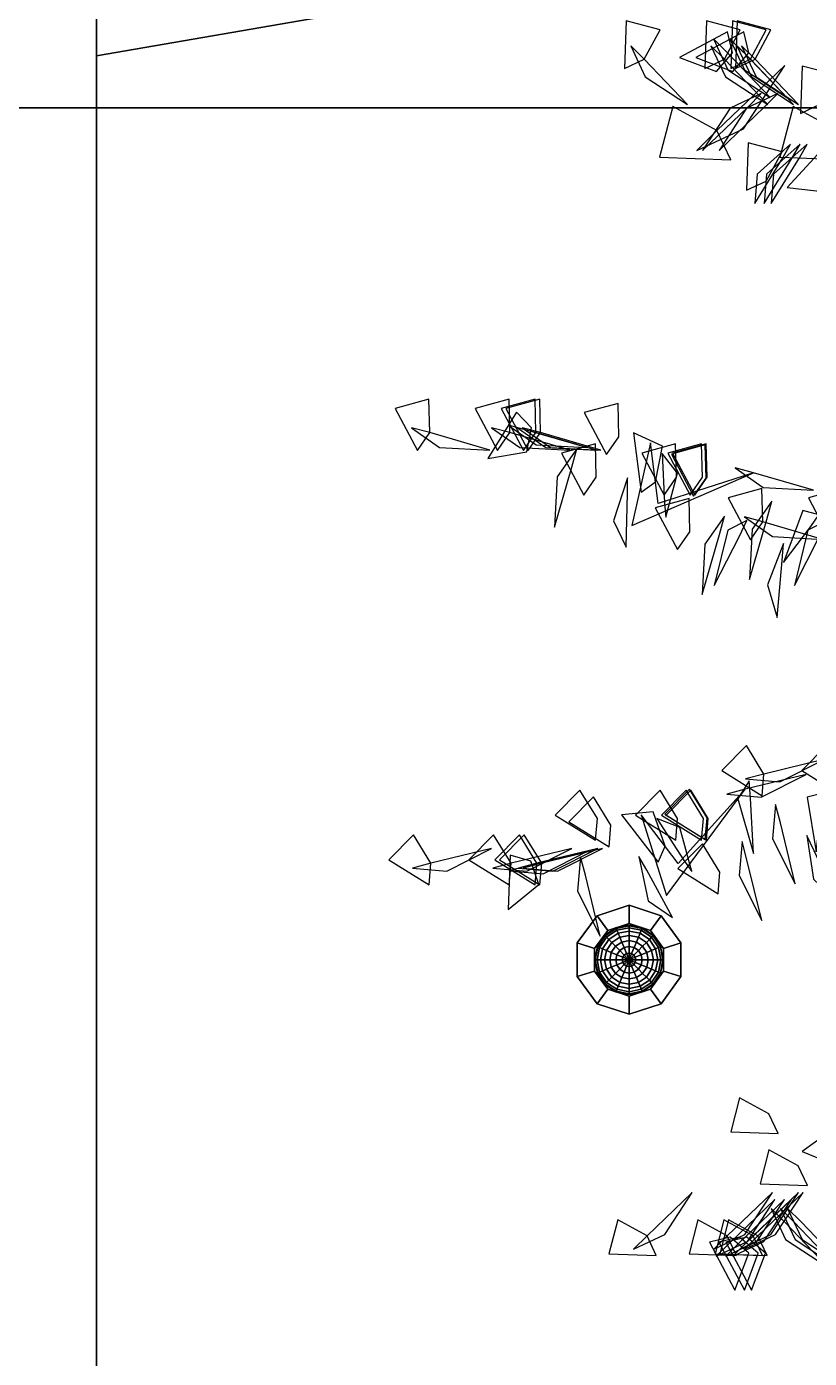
# Model space of a CAD drawing. Header units: millimetres. Extents: x 116.8 to 135.8, y -35.1 to -13.1.
# Drawn here: x 128.742 to 129.875, y -22.45 to -20.523 of the extents above; entities that cross this region are included whole.
import ezdxf

# ---------------------------------------------------------------- set-up
doc = ezdxf.new("R2010")
doc.units = ezdxf.units.MM
for name, color, linetype in [('COPERTURA', 252, 'CONTINUOUS'), ('CROMATO', 251, 'CONTINUOUS'), ('FOGLIE', 62, 'CONTINUOUS'), ('LAMPADA', 2, 'CONTINUOUS'), ('MARMO', 7, 'CONTINUOUS'), ('PARETE_INTERNA', 7, 'CONTINUOUS'), ('PRATO', 83, 'CONTINUOUS'), ('RIVESTIMENTO', 33, 'CONTINUOUS')]:
    doc.layers.add(name, color=color, linetype=linetype)

msp = doc.modelspace()

# ---------------------------------------------------------------- linework, layer by layer
at = {"layer": 'COPERTURA'}
for points in [[(127.943016, -18.1399, 8.1), (127.943016, -20.6399, 8.1), (130.343016, -20.6399, 8.1), (130.343016, -18.1399, 8.1)], [(127.943016, -20.6399, 8.1), (127.943016, -23.1399, 8.1), (130.343016, -23.1399, 8.1), (130.343016, -20.6399, 8.1)]]:
    msp.add_3dface(points, dxfattribs=at)
at = {"layer": 'CROMATO'}
for points in [[(129.613727, -21.820686, 7.8), (129.613727, -21.794399, 7.8), (129.567374, -21.80946, 7.8), (129.582825, -21.830726, 7.8)], [(129.582825, -21.830726, 7.775), (129.567374, -21.80946, 7.775), (129.613727, -21.794399, 7.775), (129.613727, -21.820686, 7.775)], [(129.567374, -21.80946, 7.8), (129.613727, -21.794399, 7.8), (129.613727, -21.794399, 7.775), (129.567374, -21.80946, 7.775)], [(129.644628, -21.830726, 7.8), (129.660079, -21.80946, 7.8), (129.613727, -21.794399, 7.8), (129.613727, -21.820686, 7.8)], [(129.613727, -21.820686, 7.775), (129.613727, -21.794399, 7.775), (129.660079, -21.80946, 7.775), (129.644628, -21.830726, 7.775)], [(129.613727, -21.820686, 7.8), (129.613727, -21.794399, 7.8), (129.613727, -21.794399, 7.775), (129.613727, -21.820686, 7.775)], [(129.613727, -21.794399, 7.8), (129.660079, -21.80946, 7.8), (129.660079, -21.80946, 7.775), (129.613727, -21.794399, 7.775)], [(129.613727, -21.794399, 7.8), (129.613727, -21.820686, 7.8), (129.613727, -21.820686, 7.775), (129.613727, -21.794399, 7.775)], [(129.582825, -21.830726, 7.8), (129.567374, -21.80946, 7.8), (129.538727, -21.84889, 7.8), (129.563727, -21.857013, 7.8)], [(129.563727, -21.857013, 7.775), (129.538727, -21.84889, 7.775), (129.567374, -21.80946, 7.775), (129.582825, -21.830726, 7.775)], [(129.538727, -21.84889, 7.8), (129.567374, -21.80946, 7.8), (129.567374, -21.80946, 7.775), (129.538727, -21.84889, 7.775)], [(129.582825, -21.830726, 7.8), (129.567374, -21.80946, 7.8), (129.567374, -21.80946, 7.775), (129.582825, -21.830726, 7.775)], [(129.567374, -21.80946, 7.8), (129.582825, -21.830726, 7.8), (129.582825, -21.830726, 7.775), (129.567374, -21.80946, 7.775)], [(129.660079, -21.80946, 7.8), (129.644628, -21.830726, 7.8), (129.644628, -21.830726, 7.775), (129.660079, -21.80946, 7.775)], [(129.663727, -21.857013, 7.8), (129.688727, -21.84889, 7.8), (129.660079, -21.80946, 7.8), (129.644628, -21.830726, 7.8)], [(129.644628, -21.830726, 7.775), (129.660079, -21.80946, 7.775), (129.688727, -21.84889, 7.775), (129.663727, -21.857013, 7.775)], [(129.644628, -21.830726, 7.8), (129.660079, -21.80946, 7.8), (129.660079, -21.80946, 7.775), (129.644628, -21.830726, 7.775)], [(129.660079, -21.80946, 7.8), (129.688727, -21.84889, 7.8), (129.688727, -21.84889, 7.775), (129.660079, -21.80946, 7.775)], [(129.582825, -21.830726, 7.775), (129.563727, -21.857013, 7.775), (129.563727, -21.857013, 7.8), (129.582825, -21.830726, 7.8)], [(129.613727, -21.820686, 7.775), (129.582825, -21.830726, 7.775), (129.582825, -21.830726, 7.8), (129.613727, -21.820686, 7.8)], [(129.644628, -21.830726, 7.775), (129.613727, -21.820686, 7.775), (129.613727, -21.820686, 7.8), (129.644628, -21.830726, 7.8)], [(129.663727, -21.857013, 7.775), (129.644628, -21.830726, 7.775), (129.644628, -21.830726, 7.8), (129.663727, -21.857013, 7.8)], [(129.563727, -21.889505, 7.8), (129.538727, -21.897628, 7.8), (129.538727, -21.84889, 7.8), (129.563727, -21.857013, 7.8)], [(129.563727, -21.857013, 7.775), (129.538727, -21.84889, 7.775), (129.538727, -21.897628, 7.775), (129.563727, -21.889505, 7.775)], [(129.563727, -21.857013, 7.8), (129.538727, -21.84889, 7.8), (129.538727, -21.84889, 7.775), (129.563727, -21.857013, 7.775)], [(129.538727, -21.84889, 7.8), (129.538727, -21.897628, 7.8), (129.538727, -21.897628, 7.775), (129.538727, -21.84889, 7.775)], [(129.563727, -21.889505, 7.775), (129.563727, -21.857013, 7.775), (129.563727, -21.857013, 7.8), (129.563727, -21.889505, 7.8)], [(129.663727, -21.889505, 7.8), (129.688727, -21.897628, 7.8), (129.688727, -21.84889, 7.8), (129.663727, -21.857013, 7.8)], [(129.663727, -21.857013, 7.775), (129.688727, -21.84889, 7.775), (129.688727, -21.897628, 7.775), (129.663727, -21.889505, 7.775)], [(129.688727, -21.84889, 7.8), (129.663727, -21.857013, 7.8), (129.663727, -21.857013, 7.775), (129.688727, -21.84889, 7.775)], [(129.663727, -21.889505, 7.775), (129.663727, -21.857013, 7.775), (129.663727, -21.857013, 7.8), (129.663727, -21.889505, 7.8)], [(129.688727, -21.84889, 7.8), (129.688727, -21.897628, 7.8), (129.688727, -21.897628, 7.775), (129.688727, -21.84889, 7.775)], [(129.582825, -21.915791, 7.8), (129.567374, -21.937058, 7.8), (129.538727, -21.897628, 7.8), (129.563727, -21.889505, 7.8)], [(129.563727, -21.889505, 7.775), (129.538727, -21.897628, 7.775), (129.567374, -21.937058, 7.775), (129.582825, -21.915791, 7.775)], [(129.563727, -21.889505, 7.8), (129.538727, -21.897628, 7.8), (129.538727, -21.897628, 7.775), (129.563727, -21.889505, 7.775)], [(129.582825, -21.915791, 7.775), (129.563727, -21.889505, 7.775), (129.563727, -21.889505, 7.8), (129.582825, -21.915791, 7.8)], [(129.663727, -21.889505, 7.8), (129.688727, -21.897628, 7.8), (129.660079, -21.937058, 7.8), (129.644628, -21.915791, 7.8)], [(129.644628, -21.915791, 7.775), (129.660079, -21.937058, 7.775), (129.688727, -21.897628, 7.775), (129.663727, -21.889505, 7.775)], [(129.663727, -21.889505, 7.775), (129.644628, -21.915791, 7.775), (129.644628, -21.915791, 7.8), (129.663727, -21.889505, 7.8)], [(129.688727, -21.897628, 7.8), (129.663727, -21.889505, 7.8), (129.663727, -21.889505, 7.775), (129.688727, -21.897628, 7.775)], [(129.538727, -21.897628, 7.8), (129.567374, -21.937058, 7.8), (129.567374, -21.937058, 7.775), (129.538727, -21.897628, 7.775)], [(129.567374, -21.937058, 7.8), (129.582825, -21.915791, 7.8), (129.582825, -21.915791, 7.775), (129.567374, -21.937058, 7.775)], [(129.613727, -21.925832, 7.8), (129.613727, -21.952118, 7.8), (129.567374, -21.937058, 7.8), (129.582825, -21.915791, 7.8)], [(129.582825, -21.915791, 7.775), (129.567374, -21.937058, 7.775), (129.613727, -21.952118, 7.775), (129.613727, -21.925832, 7.775)], [(129.582825, -21.915791, 7.8), (129.567374, -21.937058, 7.8), (129.567374, -21.937058, 7.775), (129.582825, -21.915791, 7.775)], [(129.613727, -21.925832, 7.775), (129.582825, -21.915791, 7.775), (129.582825, -21.915791, 7.8), (129.613727, -21.925832, 7.8)], [(129.644628, -21.915791, 7.8), (129.660079, -21.937058, 7.8), (129.613727, -21.952118, 7.8), (129.613727, -21.925832, 7.8)], [(129.613727, -21.925832, 7.775), (129.613727, -21.952118, 7.775), (129.660079, -21.937058, 7.775), (129.644628, -21.915791, 7.775)], [(129.644628, -21.915791, 7.775), (129.613727, -21.925832, 7.775), (129.613727, -21.925832, 7.8), (129.644628, -21.915791, 7.8)], [(129.644628, -21.915791, 7.8), (129.660079, -21.937058, 7.8), (129.660079, -21.937058, 7.775), (129.644628, -21.915791, 7.775)], [(129.660079, -21.937058, 7.8), (129.688727, -21.897628, 7.8), (129.688727, -21.897628, 7.775), (129.660079, -21.937058, 7.775)], [(129.613727, -21.925832, 7.8), (129.613727, -21.952118, 7.8), (129.613727, -21.952118, 7.775), (129.613727, -21.925832, 7.775)], [(129.567374, -21.937058, 7.8), (129.613727, -21.952118, 7.8), (129.613727, -21.952118, 7.775), (129.567374, -21.937058, 7.775)], [(129.613727, -21.952118, 7.8), (129.660079, -21.937058, 7.8), (129.660079, -21.937058, 7.775), (129.613727, -21.952118, 7.775)]]:
    msp.add_3dface(points, dxfattribs=at)
at = {"layer": 'FOGLIE'}
for points in [[(129.635673, -20.569673, 1.764385), (129.658659, -20.527291, 1.742215), (129.609637, -20.514422, 1.671473), (129.607214, -20.583059, 1.747156)], [(129.75174, -20.569673, 1.446982), (129.774726, -20.527291, 1.424812), (129.725703, -20.514422, 1.35407), (129.723281, -20.583059, 1.429753)], [(129.789291, -20.569673, 1.890663), (129.812277, -20.527291, 1.868494), (129.763254, -20.514422, 1.797751), (129.760832, -20.583059, 1.873434)], [(129.796119, -20.569673, 2.126156), (129.819105, -20.527291, 2.103986), (129.770082, -20.514422, 2.033244), (129.767659, -20.583059, 2.108927)], [(129.763367, -20.560319, 2.311338), (129.755972, -20.530102, 2.268346), (129.686495, -20.56716, 2.231293), (129.740252, -20.587365, 2.315831)], [(129.787263, -20.560319, 2.410313), (129.779868, -20.530102, 2.367322), (129.710391, -20.56716, 2.330268), (129.764148, -20.587365, 2.414806)], [(129.755313, -20.559591, 2.301299), (129.735868, -20.540145, 2.301299), (129.75684, -20.585173, 2.257841), (129.817992, -20.625063, 2.296253)], [(129.779209, -20.559591, 2.400275), (129.759764, -20.540145, 2.400275), (129.780736, -20.585173, 2.356816), (129.841888, -20.625063, 2.395228)], [(129.635673, -20.569673, 1.764385), (129.616228, -20.550227, 1.764385), (129.6372, -20.595255, 1.720926), (129.698352, -20.635145, 1.759338)], [(129.75174, -20.569673, 1.446982), (129.732295, -20.550227, 1.446982), (129.753267, -20.595255, 1.403523), (129.814419, -20.635145, 1.441935)], [(129.789291, -20.569673, 1.890663), (129.769846, -20.550227, 1.890663), (129.790818, -20.595255, 1.847204), (129.85197, -20.635145, 1.885617)], [(129.796119, -20.569673, 2.126156), (129.776673, -20.550227, 2.126156), (129.797646, -20.595255, 2.082697), (129.858797, -20.635145, 2.12111)], [(129.74077, -20.672705, 2.646577), (129.711602, -20.701873, 2.646577), (129.779143, -20.670414, 2.581389), (129.838978, -20.578687, 2.639008)], [(129.89045, -20.634868, 1.092391), (129.913436, -20.592486, 1.070222), (129.864413, -20.579617, 0.999479), (129.861991, -20.648254, 1.075162)], [(129.785528, -20.638982, 2.347628), (129.804974, -20.619537, 2.347628), (129.759946, -20.640509, 2.304169), (129.720057, -20.701661, 2.342581)], [(129.809425, -20.638982, 2.446603), (129.82887, -20.619537, 2.446603), (129.783842, -20.640509, 2.403144), (129.743953, -20.701661, 2.441557)], [(129.74077, -20.672705, 2.646577), (129.677197, -20.638226, 2.613323), (129.657893, -20.71176, 2.507209), (129.760848, -20.715394, 2.620733)], [(129.91487, -20.672705, 2.170472), (129.851297, -20.638226, 2.137218), (129.831993, -20.71176, 2.031104), (129.934949, -20.715394, 2.144629)], [(130.032859, -20.777277, 1.120901), (129.891433, -20.746919, 1.221589), (129.925435, -20.665413, 1.167292), (129.842553, -20.755499, 1.175526)], [(129.812109, -20.746109, 1.67351), (129.835095, -20.703727, 1.65134), (129.786073, -20.690858, 1.580598), (129.78365, -20.759495, 1.656281)], [(129.836322, -20.712298, 2.194093), (129.847628, -20.692488, 2.17873), (129.799021, -20.73628, 2.170031), (129.795651, -20.778754, 2.240678)], [(129.849977, -20.712298, 2.538799), (129.861283, -20.692488, 2.523437), (129.812676, -20.73628, 2.514738), (129.809306, -20.778754, 2.585384)], [(129.860218, -20.712298, 2.293068), (129.871524, -20.692488, 2.277705), (129.822917, -20.73628, 2.269007), (129.819548, -20.778754, 2.339653)], [(129.325306, -21.110241, 1.764385), (129.324021, -21.062044, 1.742215), (129.275132, -21.07541, 1.671473), (129.307352, -21.136063, 1.747156)], [(129.441373, -21.110241, 1.446982), (129.440088, -21.062044, 1.424812), (129.391199, -21.07541, 1.35407), (129.423419, -21.136063, 1.429753)], [(129.478924, -21.110241, 1.890663), (129.477639, -21.062044, 1.868494), (129.42875, -21.07541, 1.797751), (129.46097, -21.136063, 1.873434)], [(129.485751, -21.110241, 2.126156), (129.484467, -21.062044, 2.103986), (129.435577, -21.07541, 2.033244), (129.467797, -21.136063, 2.108927)], [(129.599127, -21.116122, 1.092391), (129.597843, -21.067926, 1.070222), (129.548953, -21.081292, 0.999479), (129.581174, -21.141944, 1.075162)], [(129.47249, -21.103155, 2.410313), (129.450977, -21.080683, 2.367322), (129.409338, -21.147515, 2.330268), (129.465995, -21.138134, 2.414806)], [(129.325306, -21.110241, 1.764385), (129.298743, -21.103123, 1.764385), (129.339419, -21.131632, 1.720926), (129.412323, -21.135602, 1.759338)], [(129.441373, -21.110241, 1.446982), (129.41481, -21.103123, 1.446982), (129.455486, -21.131632, 1.403523), (129.52839, -21.135602, 1.441935)], [(129.465151, -21.10655, 2.400275), (129.438588, -21.099433, 2.400275), (129.479265, -21.127942, 2.356816), (129.552169, -21.131911, 2.395228)], [(129.478924, -21.110241, 1.890663), (129.452361, -21.103123, 1.890663), (129.493037, -21.131632, 1.847204), (129.565941, -21.135602, 1.885617)], [(129.485751, -21.110241, 2.126156), (129.459188, -21.103123, 2.126156), (129.499865, -21.131632, 2.082697), (129.572768, -21.135602, 2.12111)], [(129.793662, -21.168247, 1.120901), (129.656004, -21.21267, 1.221589), (129.644698, -21.125082, 1.167292), (129.617962, -21.24454, 1.175526)], [(129.651772, -21.18156, 1.201966), (129.661988, -21.129799, 1.196262), (129.619931, -21.110555, 1.122545), (129.631451, -21.196572, 1.176518)], [(129.531014, -21.160198, 2.446603), (129.538132, -21.133635, 2.446603), (129.509623, -21.174311, 2.403144), (129.505653, -21.247215, 2.441557)], [(129.566322, -21.174821, 1.67351), (129.565037, -21.126624, 1.65134), (129.516148, -21.13999, 1.580598), (129.548368, -21.200643, 1.656281)], [(129.682389, -21.174821, 1.356107), (129.681104, -21.126624, 1.333937), (129.632215, -21.13999, 1.263195), (129.664435, -21.200643, 1.338878)], [(129.665111, -21.211935, 1.499908), (129.666922, -21.232554, 1.518014), (129.684007, -21.168804, 1.518021), (129.661482, -21.140653, 1.443816)], [(129.71994, -21.174821, 1.799789), (129.718655, -21.126624, 1.777619), (129.669766, -21.13999, 1.706876), (129.701986, -21.200643, 1.782559)], [(129.725104, -21.176205, 2.346819), (129.72382, -21.128008, 2.324649), (129.67493, -21.141374, 2.253907), (129.707151, -21.202027, 2.32959)], [(129.726767, -21.174821, 2.035281), (129.725482, -21.126624, 2.013112), (129.676593, -21.13999, 1.942369), (129.708813, -21.200643, 2.018052)], [(129.793662, -21.168247, 1.120901), (129.767099, -21.16113, 1.120901), (129.807775, -21.189639, 1.077442), (129.880679, -21.193608, 1.115855)], [(129.611661, -21.198294, 2.293068), (129.611547, -21.175486, 2.277705), (129.591348, -21.237714, 2.269007), (129.609667, -21.276182, 2.339653)], [(129.807338, -21.239401, 1.582635), (129.806053, -21.191204, 1.560466), (129.757164, -21.20457, 1.489723), (129.789384, -21.265223, 1.565406)], [(129.923405, -21.239401, 1.265232), (129.92212, -21.191204, 1.243063), (129.87323, -21.20457, 1.17232), (129.905451, -21.265223, 1.248003)], [(129.701806, -21.25377, 1.310298), (129.700522, -21.205573, 1.288129), (129.651632, -21.21894, 1.217386), (129.683853, -21.279592, 1.293069)], [(129.813347, -21.235849, 2.140123), (129.820465, -21.209286, 2.140123), (129.791956, -21.249962, 2.096664), (129.787986, -21.322866, 2.135077)], [(129.744749, -21.257731, 1.45589), (129.751867, -21.231168, 1.45589), (129.723358, -21.271844, 1.412431), (129.719388, -21.344748, 1.450844)], [(129.773362, -21.259958, 1.737256), (129.784058, -21.237358, 1.748706), (129.756612, -21.251617, 1.690402), (129.737041, -21.331629, 1.695012)], [(129.807338, -21.239401, 1.582635), (129.780775, -21.232283, 1.582635), (129.821451, -21.260792, 1.539176), (129.894355, -21.264762, 1.577589)], [(129.876753, -21.246298, 2.017029), (129.888631, -21.229347, 2.035135), (129.865394, -21.223129, 1.973675), (129.837254, -21.298091, 1.9538)], [(129.889429, -21.259958, 1.419853), (129.900124, -21.237358, 1.431303), (129.872679, -21.251617, 1.372998), (129.853107, -21.331629, 1.377609)], [(129.835557, -21.295216, 1.433941), (129.837079, -21.270735, 1.421507), (129.814269, -21.33032, 1.404617), (129.828196, -21.377979, 1.470502)], [(129.808835, -21.60441, 1.582635), (129.783625, -21.563313, 1.560466), (129.747968, -21.599333, 1.489723), (129.806198, -21.635749, 1.565406)], [(129.924902, -21.60441, 1.265232), (129.899692, -21.563313, 1.243063), (129.864035, -21.599333, 1.17232), (129.922265, -21.635749, 1.248003)], [(129.808835, -21.60441, 1.582635), (129.782272, -21.611527, 1.582635), (129.831754, -21.615879, 1.539176), (129.896875, -21.582865, 1.577589)], [(129.781996, -21.626436, 1.120901), (129.755433, -21.633554, 1.120901), (129.804914, -21.637905, 1.077442), (129.870035, -21.604891, 1.115855)], [(129.781996, -21.626436, 1.120901), (129.684992, -21.733736, 1.221589), (129.631407, -21.663536, 1.167292), (129.667982, -21.780357, 1.175526)], [(129.726602, -21.667606, 2.346819), (129.701391, -21.626509, 2.324649), (129.665735, -21.662529, 2.253907), (129.723965, -21.698945, 2.32959)], [(129.78969, -21.6392, 1.737256), (129.787653, -21.614281, 1.748706), (129.771014, -21.640353, 1.690402), (129.794071, -21.719431, 1.695012)], [(129.567819, -21.66899, 1.67351), (129.542609, -21.627893, 1.65134), (129.506952, -21.663913, 1.580598), (129.565182, -21.700329, 1.656281)], [(129.587461, -21.678562, 1.092391), (129.562251, -21.637464, 1.070222), (129.526594, -21.673485, 0.999479), (129.584824, -21.709901, 1.075162)], [(129.683886, -21.66899, 1.356107), (129.658676, -21.627893, 1.333937), (129.623019, -21.663913, 1.263195), (129.681249, -21.700329, 1.338878)], [(129.721437, -21.66899, 1.799789), (129.696227, -21.627893, 1.777619), (129.66057, -21.663913, 1.706876), (129.7188, -21.700329, 1.782559)], [(129.728265, -21.66899, 2.035281), (129.703054, -21.627893, 2.013112), (129.667397, -21.663913, 1.942369), (129.725627, -21.700329, 2.018052)], [(129.89298, -21.652485, 2.017029), (129.894792, -21.631866, 2.035135), (129.871559, -21.638099, 1.973675), (129.88467, -21.717088, 1.9538)], [(129.665772, -21.70891, 1.201966), (129.648739, -21.658976, 1.196262), (129.602695, -21.663338, 1.122545), (129.655679, -21.732072, 1.176518)], [(129.832845, -21.675138, 2.140123), (129.825727, -21.648575, 2.140123), (129.821376, -21.698056, 2.096664), (129.85439, -21.763178, 2.135077)], [(129.692511, -21.728547, 1.499908), (129.70439, -21.745497, 1.518014), (129.68731, -21.681746, 1.518021), (129.653728, -21.668629, 1.443816)], [(129.326803, -21.73357, 1.764385), (129.301593, -21.692473, 1.742215), (129.265936, -21.728493, 1.671473), (129.324166, -21.764909, 1.747156)], [(129.44287, -21.73357, 1.446982), (129.41766, -21.692473, 1.424812), (129.382003, -21.728493, 1.35407), (129.440233, -21.764909, 1.429753)], [(129.480421, -21.73357, 1.890663), (129.455211, -21.692473, 1.868494), (129.419554, -21.728493, 1.797751), (129.477784, -21.764909, 1.873434)], [(129.487249, -21.73357, 2.126156), (129.462038, -21.692473, 2.103986), (129.426381, -21.728493, 2.033244), (129.484612, -21.764909, 2.108927)], [(129.784378, -21.728387, 1.45589), (129.777261, -21.701824, 1.45589), (129.772909, -21.751306, 1.412431), (129.805923, -21.816427, 1.450844)], [(129.881763, -21.715446, 1.433941), (129.87084, -21.693484, 1.421507), (129.880879, -21.756492, 1.404617), (129.916769, -21.790802, 1.470502)], [(129.326803, -21.73357, 1.764385), (129.300241, -21.740688, 1.764385), (129.349722, -21.745039, 1.720926), (129.414843, -21.712025, 1.759338)], [(129.44287, -21.73357, 1.446982), (129.416307, -21.740688, 1.446982), (129.465789, -21.745039, 1.403523), (129.53091, -21.712025, 1.441935)], [(129.471307, -21.73065, 2.410313), (129.44144, -21.721945, 2.367322), (129.438795, -21.800643, 2.330268), (129.483172, -21.764191, 2.414806)], [(129.466649, -21.73726, 2.400275), (129.440086, -21.744378, 2.400275), (129.489567, -21.748729, 2.356816), (129.554689, -21.715715, 2.395228)], [(129.480421, -21.73357, 1.890663), (129.453858, -21.740688, 1.890663), (129.50334, -21.745039, 1.847204), (129.568461, -21.712025, 1.885617)], [(129.487249, -21.73357, 2.126156), (129.460686, -21.740688, 2.126156), (129.510167, -21.745039, 2.082697), (129.575288, -21.712025, 2.12111)], [(129.745208, -21.746429, 1.310298), (129.719997, -21.705332, 1.288129), (129.684341, -21.741352, 1.217386), (129.742571, -21.777768, 1.293069)], [(129.550512, -21.750789, 2.446603), (129.543394, -21.724226, 2.446603), (129.539043, -21.773707, 2.403144), (129.572057, -21.838829, 2.441557)], [(129.639402, -21.743458, 2.293068), (129.627899, -21.723762, 2.277705), (129.641521, -21.787753, 2.269007), (129.676619, -21.811908, 2.339653)], [(129.816201, -22.096204, 1.67351), (129.773819, -22.073218, 1.65134), (129.76095, -22.122241, 1.580598), (129.829587, -22.124664, 1.656281)], [(129.941571, -22.158609, 1.201966), (129.901853, -22.123881, 1.196262), (129.864159, -22.150681, 1.122545), (129.944412, -22.183714, 1.176518)], [(129.858578, -22.171482, 1.092391), (129.816197, -22.148496, 1.070222), (129.803327, -22.197518, 0.999479), (129.871964, -22.199941, 1.075162)], [(129.639765, -22.27264, 1.764385), (129.62032, -22.292086, 1.764385), (129.665347, -22.271113, 1.720926), (129.705237, -22.209961, 1.759338)], [(129.755832, -22.27264, 1.446982), (129.736387, -22.292086, 1.446982), (129.781414, -22.271113, 1.403523), (129.821304, -22.209961, 1.441935)], [(129.759405, -22.282722, 2.301299), (129.739959, -22.302168, 2.301299), (129.784987, -22.281195, 2.257841), (129.824877, -22.220044, 2.296253)], [(129.77306, -22.282722, 2.646006), (129.753614, -22.302168, 2.646006), (129.798642, -22.281195, 2.602547), (129.838532, -22.220044, 2.64096)], [(129.783301, -22.282722, 2.400275), (129.763856, -22.302168, 2.400275), (129.808883, -22.281195, 2.356816), (129.848773, -22.220044, 2.395228)], [(129.793383, -22.27264, 1.890663), (129.773938, -22.292086, 1.890663), (129.818965, -22.271113, 1.847204), (129.858855, -22.209962, 1.885617)], [(129.80021, -22.27264, 2.126156), (129.780765, -22.292086, 2.126156), (129.825793, -22.271113, 2.082697), (129.865682, -22.209961, 2.12111)], [(129.838796, -22.252507, 2.347628), (129.819351, -22.233061, 2.347628), (129.840323, -22.278089, 2.304169), (129.901475, -22.317979, 2.342581)], [(129.852451, -22.252507, 2.692334), (129.833006, -22.233061, 2.692334), (129.853978, -22.278089, 2.648875), (129.91513, -22.317979, 2.687288)], [(129.862693, -22.252507, 2.446603), (129.843247, -22.233061, 2.446603), (129.86422, -22.278089, 2.403144), (129.925371, -22.317979, 2.441557)], [(129.639765, -22.27264, 1.764385), (129.597383, -22.249654, 1.742215), (129.584514, -22.298677, 1.671473), (129.653151, -22.301099, 1.747156)], [(129.755832, -22.27264, 1.446982), (129.71345, -22.249654, 1.424812), (129.700581, -22.298677, 1.35407), (129.769218, -22.301099, 1.429753)], [(129.793383, -22.27264, 1.890663), (129.751001, -22.249654, 1.868494), (129.738132, -22.298677, 1.797751), (129.806769, -22.301099, 1.873434)], [(129.80021, -22.27264, 2.126156), (129.757829, -22.249654, 2.103986), (129.744959, -22.298677, 2.033244), (129.813596, -22.301099, 2.108927)], [(129.760134, -22.274668, 2.311338), (129.729916, -22.282063, 2.268346), (129.766974, -22.35154, 2.231293), (129.787179, -22.297783, 2.315831)], [(129.773788, -22.274668, 2.656044), (129.743571, -22.282063, 2.613053), (129.780629, -22.35154, 2.575999), (129.800834, -22.297783, 2.660538)], [(129.78403, -22.274668, 2.410313), (129.753812, -22.282063, 2.367322), (129.79087, -22.35154, 2.330268), (129.811075, -22.297783, 2.414806)]]:
    msp.add_3dface(points, dxfattribs=at)
at = {"layer": 'LAMPADA'}
for points in [[(129.56842, -21.854492, 7.765245), (129.579051, -21.838583, 7.765245), (129.578371, -21.837903, 7.775), (129.567533, -21.854125, 7.775)], [(129.571049, -21.855581, 7.755866), (129.581063, -21.840595, 7.755866), (129.579051, -21.838583, 7.765245), (129.56842, -21.854492, 7.765245)], [(129.579051, -21.838583, 7.765245), (129.59496, -21.827952, 7.765245), (129.594593, -21.827065, 7.775), (129.578371, -21.837903, 7.775)], [(129.581063, -21.840595, 7.755866), (129.596049, -21.830581, 7.755866), (129.59496, -21.827952, 7.765245), (129.579051, -21.838583, 7.765245)], [(129.58433, -21.843862, 7.747221), (129.597817, -21.83485, 7.747221), (129.596049, -21.830581, 7.755866), (129.581063, -21.840595, 7.755866)], [(129.588727, -21.848259, 7.739645), (129.600197, -21.840595, 7.739645), (129.597817, -21.83485, 7.747221), (129.58433, -21.843862, 7.747221)], [(129.59496, -21.827952, 7.765245), (129.613727, -21.82422, 7.765245), (129.613727, -21.823259, 7.775), (129.594593, -21.827065, 7.775)], [(129.596049, -21.830581, 7.755866), (129.613727, -21.827065, 7.755866), (129.613727, -21.82422, 7.765245), (129.59496, -21.827952, 7.765245)], [(129.597817, -21.83485, 7.747221), (129.613727, -21.831685, 7.747221), (129.613727, -21.827065, 7.755866), (129.596049, -21.830581, 7.755866)], [(129.600197, -21.840595, 7.739645), (129.613727, -21.837903, 7.739645), (129.613727, -21.831685, 7.747221), (129.597817, -21.83485, 7.747221)], [(129.603096, -21.847595, 7.733426), (129.613727, -21.84548, 7.733426), (129.613727, -21.837903, 7.739645), (129.600197, -21.840595, 7.739645)], [(129.613727, -21.82422, 7.765245), (129.632493, -21.827952, 7.765245), (129.632861, -21.827065, 7.775), (129.613727, -21.823259, 7.775)], [(129.613727, -21.827065, 7.755866), (129.631404, -21.830581, 7.755866), (129.632493, -21.827952, 7.765245), (129.613727, -21.82422, 7.765245)], [(129.613727, -21.831685, 7.747221), (129.629636, -21.83485, 7.747221), (129.631404, -21.830581, 7.755866), (129.613727, -21.827065, 7.755866)], [(129.613727, -21.837903, 7.739645), (129.627257, -21.840595, 7.739645), (129.629636, -21.83485, 7.747221), (129.613727, -21.831685, 7.747221)], [(129.613727, -21.84548, 7.733426), (129.624357, -21.847595, 7.733426), (129.627257, -21.840595, 7.739645), (129.613727, -21.837903, 7.739645)], [(129.627257, -21.840595, 7.739645), (129.638727, -21.848259, 7.739645), (129.643124, -21.843862, 7.747221), (129.629636, -21.83485, 7.747221)], [(129.629636, -21.83485, 7.747221), (129.643124, -21.843862, 7.747221), (129.646391, -21.840595, 7.755866), (129.631404, -21.830581, 7.755866)], [(129.631404, -21.830581, 7.755866), (129.646391, -21.840595, 7.755866), (129.648403, -21.838583, 7.765245), (129.632493, -21.827952, 7.765245)], [(129.632493, -21.827952, 7.765245), (129.648403, -21.838583, 7.765245), (129.649082, -21.837903, 7.775), (129.632861, -21.827065, 7.775)], [(129.646391, -21.840595, 7.755866), (129.656404, -21.855581, 7.755866), (129.659033, -21.854492, 7.765245), (129.648403, -21.838583, 7.765245)], [(129.648403, -21.838583, 7.765245), (129.659033, -21.854492, 7.765245), (129.659921, -21.854125, 7.775), (129.649082, -21.837903, 7.775)], [(129.564687, -21.873259, 7.765245), (129.56842, -21.854492, 7.765245), (129.567533, -21.854125, 7.775), (129.563727, -21.873259, 7.775)], [(129.567533, -21.873259, 7.755866), (129.571049, -21.855581, 7.755866), (129.56842, -21.854492, 7.765245), (129.564687, -21.873259, 7.765245)], [(129.572153, -21.873259, 7.747221), (129.575318, -21.857349, 7.747221), (129.571049, -21.855581, 7.755866), (129.567533, -21.873259, 7.755866)], [(129.575318, -21.857349, 7.747221), (129.58433, -21.843862, 7.747221), (129.581063, -21.840595, 7.755866), (129.571049, -21.855581, 7.755866)], [(129.578371, -21.873259, 7.739645), (129.581063, -21.859729, 7.739645), (129.575318, -21.857349, 7.747221), (129.572153, -21.873259, 7.747221)], [(129.581063, -21.859729, 7.739645), (129.588727, -21.848259, 7.739645), (129.58433, -21.843862, 7.747221), (129.575318, -21.857349, 7.747221)], [(129.588063, -21.862628, 7.733426), (129.594084, -21.853616, 7.733426), (129.588727, -21.848259, 7.739645), (129.581063, -21.859729, 7.739645)], [(129.596049, -21.865936, 7.728806), (129.600197, -21.859729, 7.728806), (129.594084, -21.853616, 7.733426), (129.588063, -21.862628, 7.733426)], [(129.594084, -21.853616, 7.733426), (129.603096, -21.847595, 7.733426), (129.600197, -21.840595, 7.739645), (129.588727, -21.848259, 7.739645)], [(129.600197, -21.859729, 7.728806), (129.606404, -21.855581, 7.728806), (129.603096, -21.847595, 7.733426), (129.594084, -21.853616, 7.733426)], [(129.606829, -21.866361, 7.725961), (129.609994, -21.864247, 7.725961), (129.606404, -21.855581, 7.728806), (129.600197, -21.859729, 7.728806)], [(129.606404, -21.855581, 7.728806), (129.613727, -21.854125, 7.728806), (129.613727, -21.84548, 7.733426), (129.603096, -21.847595, 7.733426)], [(129.609994, -21.864247, 7.725961), (129.613727, -21.863504, 7.725961), (129.613727, -21.854125, 7.728806), (129.606404, -21.855581, 7.728806)], [(129.613727, -21.854125, 7.728806), (129.621049, -21.855581, 7.728806), (129.624357, -21.847595, 7.733426), (129.613727, -21.84548, 7.733426)], [(129.613727, -21.863504, 7.725961), (129.61746, -21.864247, 7.725961), (129.621049, -21.855581, 7.728806), (129.613727, -21.854125, 7.728806)], [(129.61746, -21.864247, 7.725961), (129.620624, -21.866361, 7.725961), (129.627257, -21.859729, 7.728806), (129.621049, -21.855581, 7.728806)], [(129.621049, -21.855581, 7.728806), (129.627257, -21.859729, 7.728806), (129.633369, -21.853616, 7.733426), (129.624357, -21.847595, 7.733426)], [(129.624357, -21.847595, 7.733426), (129.633369, -21.853616, 7.733426), (129.638727, -21.848259, 7.739645), (129.627257, -21.840595, 7.739645)], [(129.627257, -21.859729, 7.728806), (129.631404, -21.865936, 7.728806), (129.639391, -21.862628, 7.733426), (129.633369, -21.853616, 7.733426)], [(129.633369, -21.853616, 7.733426), (129.639391, -21.862628, 7.733426), (129.646391, -21.859729, 7.739645), (129.638727, -21.848259, 7.739645)], [(129.638727, -21.848259, 7.739645), (129.646391, -21.859729, 7.739645), (129.652136, -21.857349, 7.747221), (129.643124, -21.843862, 7.747221)], [(129.643124, -21.843862, 7.747221), (129.652136, -21.857349, 7.747221), (129.656404, -21.855581, 7.755866), (129.646391, -21.840595, 7.755866)], [(129.646391, -21.859729, 7.739645), (129.649082, -21.873259, 7.739645), (129.6553, -21.873259, 7.747221), (129.652136, -21.857349, 7.747221)], [(129.652136, -21.857349, 7.747221), (129.6553, -21.873259, 7.747221), (129.659921, -21.873259, 7.755866), (129.656404, -21.855581, 7.755866)], [(129.656404, -21.855581, 7.755866), (129.659921, -21.873259, 7.755866), (129.662766, -21.873259, 7.765245), (129.659033, -21.854492, 7.765245)], [(129.659033, -21.854492, 7.765245), (129.662766, -21.873259, 7.765245), (129.663727, -21.873259, 7.775), (129.659921, -21.854125, 7.775)], [(129.56842, -21.892025, 7.765245), (129.564687, -21.873259, 7.765245), (129.563727, -21.873259, 7.775), (129.567533, -21.892393, 7.775)], [(129.571049, -21.890936, 7.755866), (129.567533, -21.873259, 7.755866), (129.564687, -21.873259, 7.765245), (129.56842, -21.892025, 7.765245)], [(129.575318, -21.889168, 7.747221), (129.572153, -21.873259, 7.747221), (129.567533, -21.873259, 7.755866), (129.571049, -21.890936, 7.755866)], [(129.581063, -21.886789, 7.739645), (129.578371, -21.873259, 7.739645), (129.572153, -21.873259, 7.747221), (129.575318, -21.889168, 7.747221)], [(129.585948, -21.873259, 7.733426), (129.588063, -21.862628, 7.733426), (129.581063, -21.859729, 7.739645), (129.578371, -21.873259, 7.739645)], [(129.588063, -21.883889, 7.733426), (129.585948, -21.873259, 7.733426), (129.578371, -21.873259, 7.739645), (129.581063, -21.886789, 7.739645)], [(129.594593, -21.873259, 7.728806), (129.596049, -21.865936, 7.728806), (129.588063, -21.862628, 7.733426), (129.585948, -21.873259, 7.733426)], [(129.596049, -21.880581, 7.728806), (129.594593, -21.873259, 7.728806), (129.585948, -21.873259, 7.733426), (129.588063, -21.883889, 7.733426)], [(129.603972, -21.873259, 7.725961), (129.604715, -21.869526, 7.725961), (129.596049, -21.865936, 7.728806), (129.594593, -21.873259, 7.728806)], [(129.604715, -21.876992, 7.725961), (129.603972, -21.873259, 7.725961), (129.594593, -21.873259, 7.728806), (129.596049, -21.880581, 7.728806)], [(129.604715, -21.869526, 7.725961), (129.606829, -21.866361, 7.725961), (129.600197, -21.859729, 7.728806), (129.596049, -21.865936, 7.728806)], [(129.606829, -21.880156, 7.725961), (129.604715, -21.876992, 7.725961), (129.596049, -21.880581, 7.728806), (129.600197, -21.886789, 7.728806)], [(129.613727, -21.873259, 7.725), (129.613727, -21.873259, 7.725), (129.604715, -21.869526, 7.725961), (129.603972, -21.873259, 7.725961)], [(129.613727, -21.873259, 7.725), (129.613727, -21.873259, 7.725), (129.603972, -21.873259, 7.725961), (129.604715, -21.876992, 7.725961)], [(129.613727, -21.873259, 7.725), (129.613727, -21.873259, 7.725), (129.606829, -21.866361, 7.725961), (129.604715, -21.869526, 7.725961)], [(129.613727, -21.873259, 7.725), (129.613727, -21.873259, 7.725), (129.604715, -21.876992, 7.725961), (129.606829, -21.880156, 7.725961)], [(129.613727, -21.873259, 7.725), (129.613727, -21.873259, 7.725), (129.609994, -21.864247, 7.725961), (129.606829, -21.866361, 7.725961)], [(129.613727, -21.873259, 7.725), (129.613727, -21.873259, 7.725), (129.606829, -21.880156, 7.725961), (129.609994, -21.882271, 7.725961)], [(129.613727, -21.873259, 7.725), (129.613727, -21.873259, 7.725), (129.613727, -21.863504, 7.725961), (129.609994, -21.864247, 7.725961)], [(129.613727, -21.873259, 7.725), (129.613727, -21.873259, 7.725), (129.609994, -21.882271, 7.725961), (129.613727, -21.883013, 7.725961)], [(129.613727, -21.873259, 7.725), (129.613727, -21.873259, 7.725), (129.61746, -21.864247, 7.725961), (129.613727, -21.863504, 7.725961)], [(129.613727, -21.873259, 7.725), (129.613727, -21.873259, 7.725), (129.620624, -21.866361, 7.725961), (129.61746, -21.864247, 7.725961)], [(129.613727, -21.873259, 7.725), (129.613727, -21.873259, 7.725), (129.622739, -21.869526, 7.725961), (129.620624, -21.866361, 7.725961)], [(129.613727, -21.873259, 7.725), (129.613727, -21.873259, 7.725), (129.623481, -21.873259, 7.725961), (129.622739, -21.869526, 7.725961)], [(129.613727, -21.873259, 7.725), (129.613727, -21.873259, 7.725), (129.622739, -21.876992, 7.725961), (129.623481, -21.873259, 7.725961)], [(129.613727, -21.873259, 7.725), (129.613727, -21.873259, 7.725), (129.620624, -21.880156, 7.725961), (129.622739, -21.876992, 7.725961)], [(129.613727, -21.873259, 7.725), (129.613727, -21.873259, 7.725), (129.61746, -21.882271, 7.725961), (129.620624, -21.880156, 7.725961)], [(129.613727, -21.873259, 7.725), (129.613727, -21.873259, 7.725), (129.613727, -21.883013, 7.725961), (129.61746, -21.882271, 7.725961)], [(129.620624, -21.866361, 7.725961), (129.622739, -21.869526, 7.725961), (129.631404, -21.865936, 7.728806), (129.627257, -21.859729, 7.728806)], [(129.622739, -21.876992, 7.725961), (129.620624, -21.880156, 7.725961), (129.627257, -21.886789, 7.728806), (129.631404, -21.880581, 7.728806)], [(129.622739, -21.869526, 7.725961), (129.623481, -21.873259, 7.725961), (129.632861, -21.873259, 7.728806), (129.631404, -21.865936, 7.728806)], [(129.623481, -21.873259, 7.725961), (129.622739, -21.876992, 7.725961), (129.631404, -21.880581, 7.728806), (129.632861, -21.873259, 7.728806)], [(129.631404, -21.865936, 7.728806), (129.632861, -21.873259, 7.728806), (129.641505, -21.873259, 7.733426), (129.639391, -21.862628, 7.733426)], [(129.632861, -21.873259, 7.728806), (129.631404, -21.880581, 7.728806), (129.639391, -21.883889, 7.733426), (129.641505, -21.873259, 7.733426)], [(129.639391, -21.862628, 7.733426), (129.641505, -21.873259, 7.733426), (129.649082, -21.873259, 7.739645), (129.646391, -21.859729, 7.739645)], [(129.641505, -21.873259, 7.733426), (129.639391, -21.883889, 7.733426), (129.646391, -21.886789, 7.739645), (129.649082, -21.873259, 7.739645)], [(129.649082, -21.873259, 7.739645), (129.646391, -21.886789, 7.739645), (129.652136, -21.889168, 7.747221), (129.6553, -21.873259, 7.747221)], [(129.6553, -21.873259, 7.747221), (129.652136, -21.889168, 7.747221), (129.656404, -21.890936, 7.755866), (129.659921, -21.873259, 7.755866)], [(129.659921, -21.873259, 7.755866), (129.656404, -21.890936, 7.755866), (129.659033, -21.892025, 7.765245), (129.662766, -21.873259, 7.765245)], [(129.662766, -21.873259, 7.765245), (129.659033, -21.892025, 7.765245), (129.659921, -21.892393, 7.775), (129.663727, -21.873259, 7.775)], [(129.579051, -21.907935, 7.765245), (129.56842, -21.892025, 7.765245), (129.567533, -21.892393, 7.775), (129.578371, -21.908614, 7.775)], [(129.581063, -21.905923, 7.755866), (129.571049, -21.890936, 7.755866), (129.56842, -21.892025, 7.765245), (129.579051, -21.907935, 7.765245)], [(129.58433, -21.902656, 7.747222), (129.575318, -21.889168, 7.747221), (129.571049, -21.890936, 7.755866), (129.581063, -21.905923, 7.755866)], [(129.588727, -21.898259, 7.739645), (129.581063, -21.886789, 7.739645), (129.575318, -21.889168, 7.747221), (129.58433, -21.902656, 7.747222)], [(129.594084, -21.892901, 7.733426), (129.588063, -21.883889, 7.733426), (129.581063, -21.886789, 7.739645), (129.588727, -21.898259, 7.739645)], [(129.600197, -21.886789, 7.728806), (129.596049, -21.880581, 7.728806), (129.588063, -21.883889, 7.733426), (129.594084, -21.892901, 7.733426)], [(129.603096, -21.898923, 7.733427), (129.594084, -21.892901, 7.733426), (129.588727, -21.898259, 7.739645), (129.600197, -21.905923, 7.739645)], [(129.606404, -21.890936, 7.728806), (129.600197, -21.886789, 7.728806), (129.594084, -21.892901, 7.733426), (129.603096, -21.898923, 7.733427)], [(129.609994, -21.882271, 7.725961), (129.606829, -21.880156, 7.725961), (129.600197, -21.886789, 7.728806), (129.606404, -21.890936, 7.728806)], [(129.613727, -21.892393, 7.728806), (129.606404, -21.890936, 7.728806), (129.603096, -21.898923, 7.733427), (129.613727, -21.901037, 7.733427)], [(129.613727, -21.883013, 7.725961), (129.609994, -21.882271, 7.725961), (129.606404, -21.890936, 7.728806), (129.613727, -21.892393, 7.728806)], [(129.61746, -21.882271, 7.725961), (129.613727, -21.883013, 7.725961), (129.613727, -21.892393, 7.728806), (129.621049, -21.890936, 7.728806)], [(129.621049, -21.890936, 7.728806), (129.613727, -21.892393, 7.728806), (129.613727, -21.901037, 7.733427), (129.624357, -21.898923, 7.733427)], [(129.620624, -21.880156, 7.725961), (129.61746, -21.882271, 7.725961), (129.621049, -21.890936, 7.728806), (129.627257, -21.886789, 7.728806)], [(129.627257, -21.886789, 7.728806), (129.621049, -21.890936, 7.728806), (129.624357, -21.898923, 7.733427), (129.633369, -21.892901, 7.733426)], [(129.633369, -21.892901, 7.733426), (129.624357, -21.898923, 7.733427), (129.627257, -21.905923, 7.739645), (129.638727, -21.898259, 7.739645)], [(129.631404, -21.880581, 7.728806), (129.627257, -21.886789, 7.728806), (129.633369, -21.892901, 7.733426), (129.639391, -21.883889, 7.733426)], [(129.639391, -21.883889, 7.733426), (129.633369, -21.892901, 7.733426), (129.638727, -21.898259, 7.739645), (129.646391, -21.886789, 7.739645)], [(129.646391, -21.886789, 7.739645), (129.638727, -21.898259, 7.739645), (129.643124, -21.902656, 7.747222), (129.652136, -21.889168, 7.747221)], [(129.652136, -21.889168, 7.747221), (129.643124, -21.902656, 7.747222), (129.646391, -21.905923, 7.755866), (129.656404, -21.890936, 7.755866)], [(129.656404, -21.890936, 7.755866), (129.646391, -21.905923, 7.755866), (129.648403, -21.907935, 7.765245), (129.659033, -21.892025, 7.765245)], [(129.659033, -21.892025, 7.765245), (129.648403, -21.907935, 7.765245), (129.649082, -21.908614, 7.775), (129.659921, -21.892393, 7.775)], [(129.59496, -21.918565, 7.765245), (129.579051, -21.907935, 7.765245), (129.578371, -21.908614, 7.775), (129.594593, -21.919453, 7.775)], [(129.596049, -21.915936, 7.755866), (129.581063, -21.905923, 7.755866), (129.579051, -21.907935, 7.765245), (129.59496, -21.918565, 7.765245)], [(129.597817, -21.911668, 7.747222), (129.58433, -21.902656, 7.747222), (129.581063, -21.905923, 7.755866), (129.596049, -21.915936, 7.755866)], [(129.600197, -21.905923, 7.739645), (129.588727, -21.898259, 7.739645), (129.58433, -21.902656, 7.747222), (129.597817, -21.911668, 7.747222)], [(129.613727, -21.919453, 7.755866), (129.596049, -21.915936, 7.755866), (129.59496, -21.918565, 7.765245), (129.613727, -21.922298, 7.765245)], [(129.613727, -21.914832, 7.747222), (129.597817, -21.911668, 7.747222), (129.596049, -21.915936, 7.755866), (129.613727, -21.919453, 7.755866)], [(129.613727, -21.908614, 7.739645), (129.600197, -21.905923, 7.739645), (129.597817, -21.911668, 7.747222), (129.613727, -21.914832, 7.747222)], [(129.613727, -21.901037, 7.733427), (129.603096, -21.898923, 7.733427), (129.600197, -21.905923, 7.739645), (129.613727, -21.908614, 7.739645)], [(129.624357, -21.898923, 7.733427), (129.613727, -21.901037, 7.733427), (129.613727, -21.908614, 7.739645), (129.627257, -21.905923, 7.739645)], [(129.627257, -21.905923, 7.739645), (129.613727, -21.908614, 7.739645), (129.613727, -21.914832, 7.747222), (129.629636, -21.911668, 7.747222)], [(129.629636, -21.911668, 7.747222), (129.613727, -21.914832, 7.747222), (129.613727, -21.919453, 7.755866), (129.631404, -21.915936, 7.755866)], [(129.631404, -21.915936, 7.755866), (129.613727, -21.919453, 7.755866), (129.613727, -21.922298, 7.765245), (129.632493, -21.918565, 7.765245)], [(129.638727, -21.898259, 7.739645), (129.627257, -21.905923, 7.739645), (129.629636, -21.911668, 7.747222), (129.643124, -21.902656, 7.747222)], [(129.643124, -21.902656, 7.747222), (129.629636, -21.911668, 7.747222), (129.631404, -21.915936, 7.755866), (129.646391, -21.905923, 7.755866)], [(129.646391, -21.905923, 7.755866), (129.631404, -21.915936, 7.755866), (129.632493, -21.918565, 7.765245), (129.648403, -21.907935, 7.765245)], [(129.648403, -21.907935, 7.765245), (129.632493, -21.918565, 7.765245), (129.632861, -21.919453, 7.775), (129.649082, -21.908614, 7.775)], [(129.613727, -21.922298, 7.765245), (129.59496, -21.918565, 7.765245), (129.594593, -21.919453, 7.775), (129.613727, -21.923259, 7.775)], [(129.632493, -21.918565, 7.765245), (129.613727, -21.922298, 7.765245), (129.613727, -21.923259, 7.775), (129.632861, -21.919453, 7.775)]]:
    msp.add_3dface(points, dxfattribs=at)
at = {"layer": 'MARMO'}
for points in [[(128.843016, -18.1399, -0.0183), (128.843016, -22.9899, -0.0183), (128.543016, -23.1399, -0.0183), (128.543016, -18.4399, -0.0183)], [(128.543016, -18.4399), (128.543016, -23.1399), (128.843016, -22.9899), (128.843016, -18.1399)], [(128.843016, -22.9899, -0.0183), (128.843016, -18.1399, -0.0183), (128.843016, -18.1399), (128.843016, -22.9899)]]:
    msp.add_3dface(points, dxfattribs=at)
at = {"layer": 'PARETE_INTERNA'}
for points in [[(130.343016, -18.1399, 7.8), (130.343016, -20.6399, 7.8), (127.943016, -20.6399, 7.8), (127.943016, -18.1399, 7.8)], [(130.343016, -20.6399, 7.8), (130.343016, -23.1399, 7.8), (127.943016, -23.1399, 7.8), (127.943016, -20.6399, 7.8)]]:
    msp.add_3dface(points, dxfattribs=at)
at = {"layer": 'PRATO'}
for points in [[(128.843016, -22.9899, -0.0183), (128.843016, -18.1399, -0.0183), (128.843016, -18.1399), (128.843016, -22.9899)], [(128.843016, -20.5649), (128.843016, -18.1399), (129.343016, -18.1399), (131.565629, -20.094816)], [(128.843016, -18.1399, -0.0183), (128.843016, -20.5649, -0.0183), (131.565629, -20.094816, -0.0183), (129.343016, -18.1399, -0.0183)], [(128.843016, -22.9899), (128.843016, -20.5649), (131.565629, -20.094816), (131.343016, -22.9899)], [(128.843016, -20.5649, -0.0183), (128.843016, -22.9899, -0.0183), (131.343016, -22.9899, -0.0183), (131.565629, -20.094816, -0.0183)]]:
    msp.add_3dface(points, dxfattribs=at)
at = {"layer": 'RIVESTIMENTO'}
for points in [[(128.843016, -18.1399), (128.543016, -18.1399), (128.543016, -23.1399), (128.843016, -23.1399)], [(128.543016, -23.1399, 7.8), (128.843016, -23.1399, 7.8), (128.843016, -18.1399, 7.8), (128.543016, -18.1399, 7.8)], [(128.843016, -18.1399, 7.8), (128.843016, -23.1399, 7.8), (128.843016, -23.1399), (128.843016, -18.1399)]]:
    msp.add_3dface(points, dxfattribs=at)

doc.saveas('drawing.dxf')
